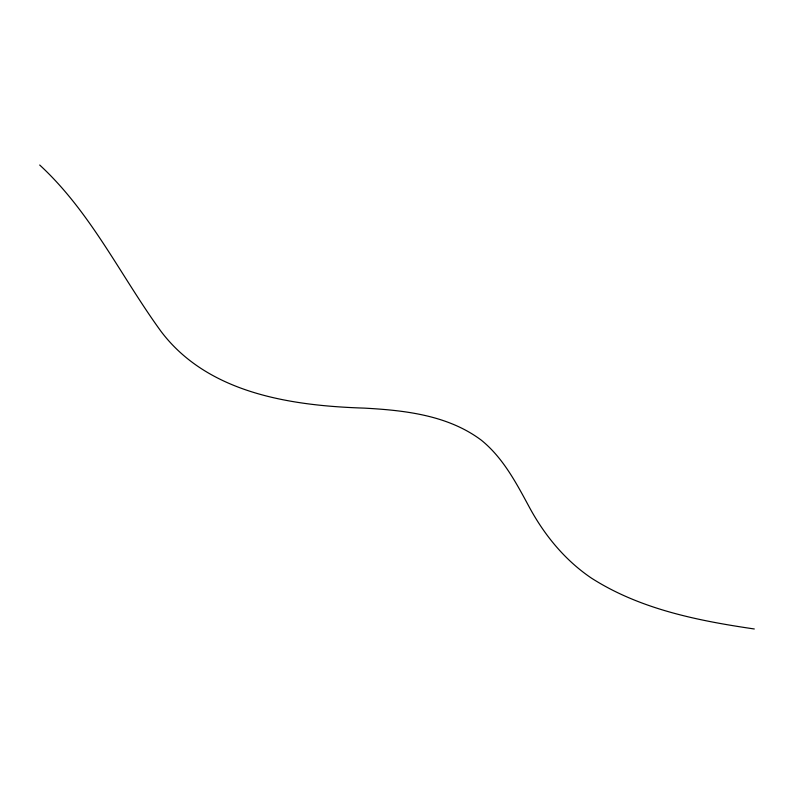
<?xml version="1.0" encoding="UTF-8"?>
<svg xmlns="http://www.w3.org/2000/svg" width="794" height="794" viewBox="0 0 794 794"><rect width="100%" height="100%" fill="white"/><g stroke="black" fill="none" stroke-linecap="round" stroke-linejoin="round"><path stroke-width="1.19" d="M754.3 628.977C697.926 620.71 640.133 609.266 591.411 578.101C564.584 559.978 543.86 534.431 528.705 506.016C515.832 482.196 502.761 457.543 481.333 440.194C447.905 415.133 404.871 410.349 364.426 408.126C291.547 405.774 207.879 393.675 160.914 331.237C120.599 275.766 90.844 212.167 39.7 165.023"/></g></svg>
